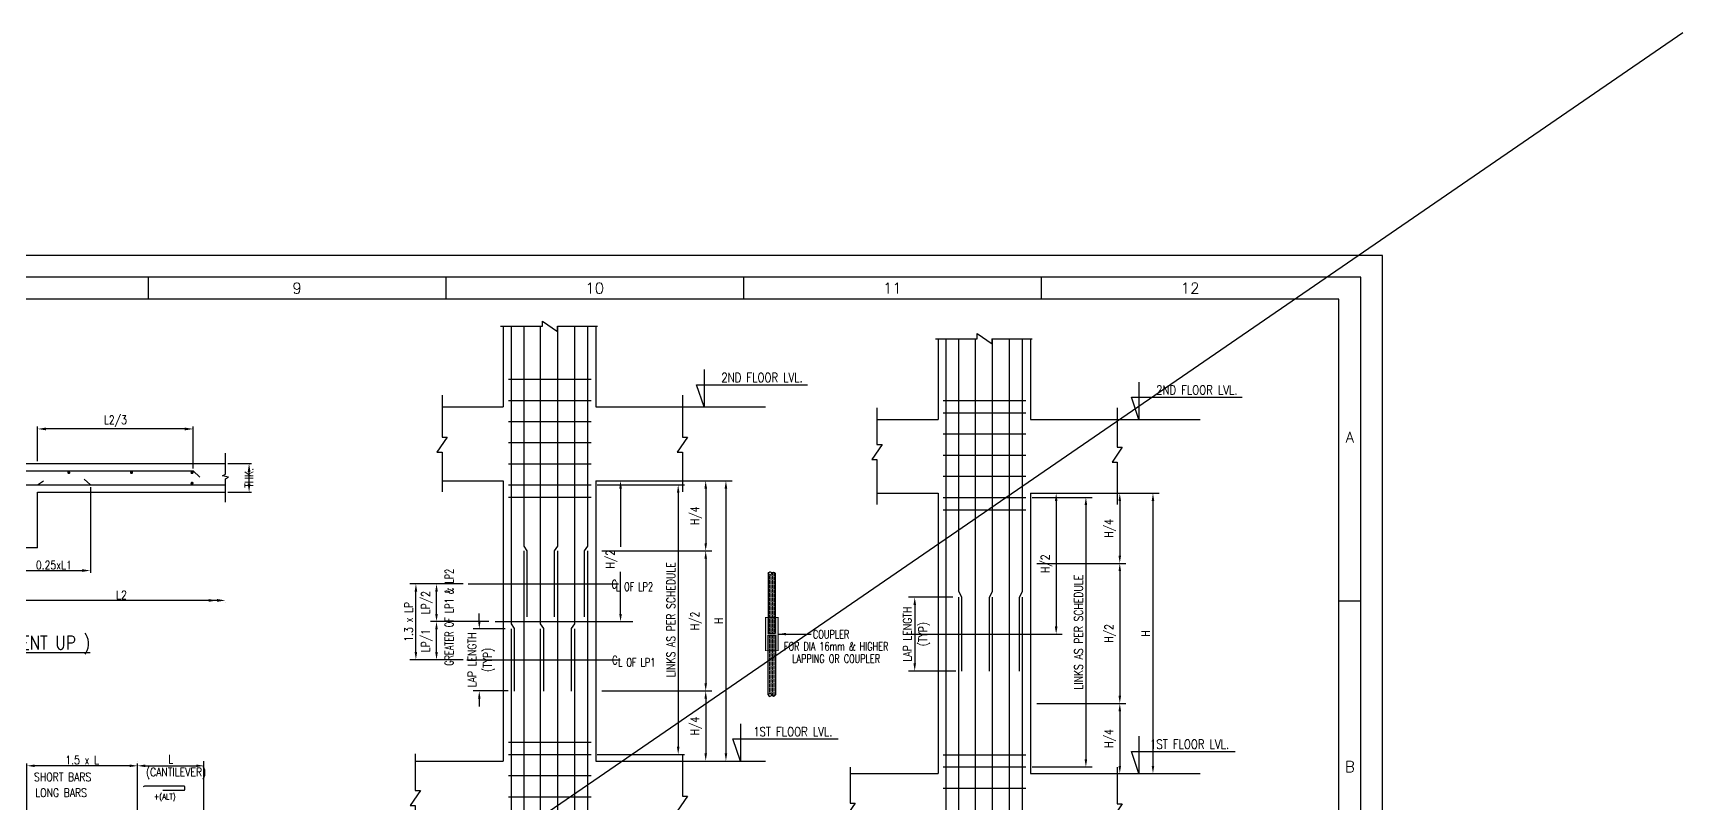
# Model space of a CAD drawing. Extents: x 455722 to 1142355, y -625363 to -272741.
# Drawn here: x 585669 to 639224, y -489827 to -464856 of the extents above; entities that cross this region are included whole.
import ezdxf
from ezdxf.enums import TextEntityAlignment as Align
from ezdxf.lldxf.tags import DXFTag

# ---------------------------------------------------------------- set-up
doc = ezdxf.new("R2010")
doc.units = 0
doc.header["$LTSCALE"] = 500
doc.header["$MEASUREMENT"] = 0
doc.layers.get('DEFPOINTS').update_dxf_attribs({"color": 4})
for name, color, linetype in [('CEN', 8, 'CENTER'), ('CUTOUT2', 9, 'Continuous'), ('DIM', 5, 'Continuous'), ('HACTH', 9, 'Continuous'), ('LINE CUT', 8, 'Continuous'), ('LINK', 2, 'Continuous'), ('PNA', 10, 'Continuous'), ('REINFORCEMENT', 6, 'Continuous'), ('S-CONCRET LINE', 4, 'Continuous'), ('S-R.C.C. PILE CAP', 40, 'Continuous'), ('S-REINFORCEMENT', 6, 'Continuous'), ('S-SCHEDULE', 2, 'Continuous'), ('S-TEXT-1', 4, 'Continuous'), ('S-TITLE', 6, 'Continuous'), ('ST', 6, 'Continuous'), ('TXT1', 2, 'Continuous')]:
    doc.layers.add(name, color=color, linetype=linetype)
doc.styles.add('ROMAND', font='romand')
doc.styles.add('ROMANS', font='r.shx', dxfattribs={"width": 0.8, "height": 275, "bigfont": 'bigfont.shx'})
tags = doc.linetypes.add('CENTER', pattern=[2, 1.25, -0.25, 0.25, -0.25]).pattern_tags.tags
tags[10:11] = [DXFTag(74, 4), DXFTag(75, 0), DXFTag(340, '0'), DXFTag(46, 1.0), DXFTag(50, 0.0), DXFTag(44, 0.0), DXFTag(45, 0.0)]
tags[8:9] = [DXFTag(74, 4), DXFTag(75, 0), DXFTag(340, '0'), DXFTag(46, 1.0), DXFTag(50, 0.0), DXFTag(44, 0.0), DXFTag(45, 0.0)]
tags[6:7] = [DXFTag(74, 4), DXFTag(75, 0), DXFTag(340, '0'), DXFTag(46, 1.0), DXFTag(50, 0.0), DXFTag(44, 0.0), DXFTag(45, 0.0)]
tags[4:5] = [DXFTag(74, 4), DXFTag(75, 0), DXFTag(340, '0'), DXFTag(46, 1.0), DXFTag(50, 0.0), DXFTag(44, 0.0), DXFTag(45, 0.0)]
doc.dimstyles.new('Copy of INT2TIMES', dxfattribs={"dimtxt": 300, "dimasz": 275, "dimexe": 75, "dimexo": 75, "dimgap": 40, "dimtad": 1, "dimdec": 0, "dimlfac": 0.5, "dimrnd": 5, "dimzin": 0, "dimdsep": 46, "dimtxsty": 'ROMANS', "dimcen": -1, "dimclrd": 5, "dimclre": 5, "dimclrt": 4, "dimadec": 0, "dimazin": 0, "dimtfac": 1, "dimtdec": 0, "dimtix": 1, "dimtofl": 0, "dimtmove": 2, "dimatfit": 3, "dimfxl": 0, "dimtolj": 1, "dimtzin": 0, "dimarcsym": 0})
doc.dimstyles.new('Copy(2) of Standard', dxfattribs={"dimtxt": 300, "dimasz": 250, "dimexe": 75, "dimexo": 50, "dimgap": 50, "dimtad": 1, "dimdec": 0, "dimrnd": 5, "dimzin": 0, "dimdsep": 46, "dimtxsty": 'ROMANS', "dimcen": 0, "dimclrd": 5, "dimclre": 5, "dimclrt": 4, "dimadec": 0, "dimazin": 0, "dimtfac": 1, "dimtdec": 0, "dimtofl": 0, "dimtmove": 0, "dimatfit": 3, "dimfxl": 0, "dimtolj": 1, "dimtzin": 0, "dimarcsym": 0})
doc.dimstyles.new('dim25', dxfattribs={"dimtxt": 250, "dimasz": 250, "dimexe": 200, "dimexo": 200, "dimgap": 100, "dimtad": 1, "dimdec": 0, "dimlfac": 0.25, "dimzin": 0, "dimdsep": 46, "dimtxsty": 'ROMANS', "dimcen": 0, "dimclrd": 5, "dimclre": 5, "dimclrt": 4, "dimadec": 0, "dimazin": 0, "dimtfac": 1, "dimtdec": 0, "dimtix": 1, "dimtofl": 0, "dimtmove": 2, "dimatfit": 3, "dimfxl": 0, "dimtolj": 1, "dimtzin": 0, "dimlwd": -1, "dimlwe": -1, "dimarcsym": 0})
doc.dimstyles.new('INT1', dxfattribs={"dimtxt": 250, "dimasz": 250, "dimexe": 150, "dimexo": 60, "dimgap": 75, "dimtad": 1, "dimdec": 0, "dimzin": 0, "dimdsep": 46, "dimtxsty": 'ROMANS', "dimcen": -250, "dimclrd": 5, "dimclre": 5, "dimclrt": 4, "dimadec": 0, "dimazin": 0, "dimtfac": 1, "dimtdec": 0, "dimtix": 1, "dimtofl": 0, "dimtmove": 2, "dimatfit": 3, "dimfxl": 0, "dimtolj": 1, "dimtzin": 0, "dimarcsym": 0})

# ---------------------------------------------------------------- blocks, each defined once
blk = doc.blocks.new('A1')
at = {"flags": 128}
blk.add_lwpolyline([(0, 0), (82779, 0), (82779, 58231), (0, 58231)], close=True, dxfattribs=at)
at = {"layer": 'PNA'}
for p, q in [((54858, 57739), (54858, 57247)), ((61592, 57739), (61592, 57247)), ((68326, 57739), (68326, 57247)), ((75060, 57739), (75060, 57247)), ((81794, 50420), (82287, 50420))]:
    blk.add_line(p, q, dxfattribs=at)
at = {"layer": 'PNA', "color": 1}
for points in [[(984, 492), (82287, 492), (82287, 57739), (984, 57739)], [(1969, 984), (81794, 984), (81794, 57247), (1969, 57247)]]:
    blk.add_lwpolyline(points, close=True, dxfattribs=at)
at = {"layer": 'PNA', "style": 'ROMANS'}
for s, height, p in [('9', 246, (58226, 57493)), ('10', 246.1, (64960, 57493)), ('11', 246.1, (71694, 57493)), ('12', 246.1, (78428, 57493)), ('A', 246, (82041, 54122)), ('B', 246, (82041, 46666))]:
    blk.add_text(s, height=height, dxfattribs=at).set_placement(p, align=Align.MIDDLE)
blk = doc.blocks.new('*D469')
at = {"layer": 'DEFPOINTS', "color": 0}
for p in [(585474, -488651), (585474, -490886), (589061, -491189)]:
    blk.add_point(p, dxfattribs=at)
at = {"layer": 'DIM', "color": 5, "lineweight": -2}
for p, q in [((585474, -490836), (585474, -488576)), ((588811, -488651), (585724, -488651)), ((589061, -491139), (589061, -488576))]:
    blk.add_line(p, q, dxfattribs=at)
at = {"layer": 'DIM', "color": 5}
for points in [[(585724, -488609), (585724, -488692), (585474, -488651)], [(588811, -488692), (588811, -488609), (589061, -488651)]]:
    blk.add_solid(points, dxfattribs=at)
at = {"layer": 'DIM', "color": 4, "insert": (587267, -488463), "char_height": 275, "attachment_point": 5, "style": 'ROMANS'}
blk.add_mtext('\\A1;1.5 x L', dxfattribs=at)
blk = doc.blocks.new('*D470')
at = {"layer": 'DEFPOINTS', "color": 0}
for p in [(589061, -488651), (591219, -488651), (591219, -490758)]:
    blk.add_point(p, dxfattribs=at)
at = {"layer": 'DIM', "color": 5, "lineweight": -2}
for p, q in [((589061, -488501), (589061, -488501)), ((589311, -488651), (590969, -488651)), ((591219, -490608), (591219, -488501))]:
    blk.add_line(p, q, dxfattribs=at)
at = {"layer": 'DIM', "color": 5}
for points in [[(589311, -488609), (589311, -488692), (589061, -488651)], [(590969, -488692), (590969, -488609), (591219, -488651)]]:
    blk.add_solid(points, dxfattribs=at)
at = {"layer": 'DIM', "color": 4, "insert": (590140, -488438), "char_height": 275, "attachment_point": 5, "style": 'ROMANS'}
blk.add_mtext('\\A1;L', dxfattribs=at)
blk = doc.blocks.new('*D509')
at = {"layer": 'DEFPOINTS', "color": 0}
for p in [(598097, -482742), (599836, -482742), (599836, -485208)]:
    blk.add_point(p, dxfattribs=at)
at = {"layer": 'DIM', "color": 5}
for p, q in [((599636, -482742), (597897, -482742)), ((598097, -484958), (598097, -482992)), ((599636, -485208), (597897, -485208))]:
    blk.add_line(p, q, dxfattribs=at)
for points in [[(598139, -482992), (598056, -482992), (598097, -482742)], [(598056, -484958), (598139, -484958), (598097, -485208)]]:
    blk.add_solid(points, dxfattribs=at)
at = {"layer": 'DIM', "color": 4, "insert": (597860, -483975), "char_height": 275, "attachment_point": 5, "rotation": 90, "style": 'ROMANS'}
blk.add_mtext('\\A1;1.3 x LP', dxfattribs=at)
blk = doc.blocks.new('*D512')
at = {"layer": 'DEFPOINTS', "color": 0}
for p in [(598767, -483970), (600666, -483970), (599836, -485208)]:
    blk.add_point(p, dxfattribs=at)
at = {"layer": 'DIM', "color": 5}
for p, q in [((600466, -483970), (598567, -483970)), ((598767, -484958), (598767, -484220)), ((599636, -485208), (598567, -485208))]:
    blk.add_line(p, q, dxfattribs=at)
for points in [[(598808, -484220), (598725, -484220), (598767, -483970)], [(598725, -484958), (598808, -484958), (598767, -485208)]]:
    blk.add_solid(points, dxfattribs=at)
at = {"layer": 'DIM', "color": 4, "insert": (598457, -484589), "char_height": 275, "attachment_point": 5, "rotation": 90, "style": 'ROMANS'}
blk.add_mtext('\\A1;LP/1', dxfattribs=at)
blk = doc.blocks.new('*D513')
at = {"layer": 'DEFPOINTS', "color": 0}
for p in [(598767, -482742), (599836, -482742), (600666, -483970)]:
    blk.add_point(p, dxfattribs=at)
at = {"layer": 'DIM', "color": 5}
for p, q in [((599636, -482742), (598567, -482742)), ((598767, -483720), (598767, -482992)), ((600466, -483970), (598567, -483970))]:
    blk.add_line(p, q, dxfattribs=at)
for points in [[(598808, -482992), (598725, -482992), (598767, -482742)], [(598725, -483720), (598808, -483720), (598767, -483970)]]:
    blk.add_solid(points, dxfattribs=at)
at = {"layer": 'DIM', "color": 4, "insert": (598457, -483356), "char_height": 275, "attachment_point": 5, "rotation": 90, "style": 'ROMANS'}
blk.add_mtext('\\A1;LP/2', dxfattribs=at)
blk = doc.blocks.new('*D519')
at = {"layer": 'DEFPOINTS', "color": 0}
for p in [(619454, -479803), (619454, -488903), (622021, -488903)]:
    blk.add_point(p, dxfattribs=at)
at = {"layer": 'DIM', "color": 5}
for p, q in [((619654, -479803), (622221, -479803)), ((622021, -480053), (622021, -488653)), ((619654, -488903), (622221, -488903))]:
    blk.add_line(p, q, dxfattribs=at)
for points in [[(622063, -480053), (621979, -480053), (622021, -479803)], [(621979, -488653), (622063, -488653), (622021, -488903)]]:
    blk.add_solid(points, dxfattribs=at)
at = {"layer": 'DIM', "color": 4, "insert": (621783, -484353), "char_height": 275, "attachment_point": 5, "rotation": 90, "style": 'ROMANS'}
blk.add_mtext('\\A1;H', dxfattribs=at)
blk = doc.blocks.new('*D520')
at = {"layer": 'DEFPOINTS', "color": 0}
for p in [(617896, -479937), (617896, -488690), (619844, -488690)]:
    blk.add_point(p, dxfattribs=at)
at = {"layer": 'DIM', "color": 5}
for p, q in [((618096, -479937), (620044, -479937)), ((619844, -480187), (619844, -488440)), ((618096, -488690), (620044, -488690))]:
    blk.add_line(p, q, dxfattribs=at)
for points in [[(619886, -480187), (619802, -480187), (619844, -479937)], [(619802, -488440), (619886, -488440), (619844, -488690)]]:
    blk.add_solid(points, dxfattribs=at)
at = {"layer": 'DIM', "color": 4, "insert": (619606, -484313), "char_height": 275, "attachment_point": 5, "rotation": 90, "style": 'ROMANS'}
blk.add_mtext('\\A1;LINKS AS PER SCHEDULE', dxfattribs=at)
blk = doc.blocks.new('*D521')
at = {"layer": 'DEFPOINTS', "color": 0}
for p in [(618048, -479803), (618048, -484376), (618879, -484376)]:
    blk.add_point(p, dxfattribs=at)
at = {"layer": 'DIM', "color": 5}
for p, q in [((618248, -479803), (619079, -479803)), ((618879, -480053), (618879, -484126)), ((618248, -484376), (619079, -484376))]:
    blk.add_line(p, q, dxfattribs=at)
for points in [[(618921, -480053), (618837, -480053), (618879, -479803)], [(618837, -484126), (618921, -484126), (618879, -484376)]]:
    blk.add_solid(points, dxfattribs=at)
at = {"layer": 'DIM', "color": 4, "insert": (618569, -482089), "char_height": 275, "attachment_point": 5, "rotation": 90, "style": 'ROMANS'}
blk.add_mtext('\\A1;H/2', dxfattribs=at)
blk = doc.blocks.new('*D522')
at = {"layer": 'DEFPOINTS', "color": 0}
for p in [(615720, -483176), (614288, -485576), (615820, -485576)]:
    blk.add_point(p, dxfattribs=at)
at = {"layer": 'DIM', "color": 5}
for p, q in [((615520, -483176), (614088, -483176)), ((614288, -483426), (614288, -485326)), ((615620, -485576), (614088, -485576))]:
    blk.add_line(p, q, dxfattribs=at)
for points in [[(614330, -483426), (614247, -483426), (614288, -483176)], [(614247, -485326), (614330, -485326), (614288, -485576)]]:
    blk.add_solid(points, dxfattribs=at)
at = {"layer": 'DIM', "color": 4, "char_height": 275, "attachment_point": 5, "rotation": 90, "style": 'ROMANS'}
for s, insert in [('\\A1;LAP LENGTH', (614051, -484376)), ('(TYP)', (614598, -484376))]:
    blk.add_mtext(s, dxfattribs=dict(at, insert=insert))
blk = doc.blocks.new('*D523')
at = {"layer": 'DEFPOINTS', "color": 0}
for p in [(606443, -479397), (606289, -488497), (608160, -488497)]:
    blk.add_point(p, dxfattribs=at)
at = {"layer": 'DIM', "color": 5}
for p, q in [((606643, -479397), (608360, -479397)), ((608160, -479647), (608160, -488247)), ((606489, -488497), (608360, -488497))]:
    blk.add_line(p, q, dxfattribs=at)
for points in [[(608202, -479647), (608119, -479647), (608160, -479397)], [(608119, -488247), (608202, -488247), (608160, -488497)]]:
    blk.add_solid(points, dxfattribs=at)
at = {"layer": 'DIM', "color": 4, "insert": (607923, -483947), "char_height": 275, "attachment_point": 5, "rotation": 90, "style": 'ROMANS'}
blk.add_mtext('\\A1;H', dxfattribs=at)
blk = doc.blocks.new('*D524')
at = {"layer": 'DEFPOINTS', "color": 0}
for p in [(603935, -479397), (603935, -483970), (604740, -483970)]:
    blk.add_point(p, dxfattribs=at)
at = {"layer": 'DIM', "color": 5}
for p, q in [((604135, -479397), (604940, -479397)), ((604740, -479647), (604740, -481540)), ((604740, -483720), (604740, -482348)), ((604135, -483970), (604940, -483970))]:
    blk.add_line(p, q, dxfattribs=at)
for points in [[(604782, -479647), (604699, -479647), (604740, -479397)], [(604699, -483720), (604782, -483720), (604740, -483970)]]:
    blk.add_solid(points, dxfattribs=at)
at = {"layer": 'DIM', "color": 4, "insert": (604450, -481944), "char_height": 275, "attachment_point": 5, "rotation": 90, "style": 'ROMANS'}
blk.add_mtext('\\A1;H/2', dxfattribs=at)
blk = doc.blocks.new('*D529')
at = {"layer": 'DEFPOINTS', "color": 0}
for p in [(606136, -479397), (603935, -481672), (607504, -481672)]:
    blk.add_point(p, dxfattribs=at)
at = {"layer": 'DIM', "color": 5}
for p, q in [((606336, -479397), (607704, -479397)), ((607504, -479647), (607504, -481422)), ((604135, -481672), (607704, -481672))]:
    blk.add_line(p, q, dxfattribs=at)
for points in [[(607546, -479647), (607463, -479647), (607504, -479397)], [(607463, -481422), (607546, -481422), (607504, -481672)]]:
    blk.add_solid(points, dxfattribs=at)
at = {"layer": 'DIM', "color": 4, "insert": (607195, -480535), "char_height": 275, "attachment_point": 5, "rotation": 90, "style": 'ROMANS'}
blk.add_mtext('\\A1;H/4', dxfattribs=at)
blk = doc.blocks.new('*D530')
at = {"layer": 'DEFPOINTS', "color": 0}
for p in [(603935, -481672), (603935, -486222), (607504, -486222)]:
    blk.add_point(p, dxfattribs=at)
at = {"layer": 'DIM', "color": 5}
for p, q in [((604135, -481672), (607704, -481672)), ((607504, -481922), (607504, -485972)), ((604135, -486222), (607704, -486222))]:
    blk.add_line(p, q, dxfattribs=at)
for points in [[(607546, -481922), (607463, -481922), (607504, -481672)], [(607463, -485972), (607546, -485972), (607504, -486222)]]:
    blk.add_solid(points, dxfattribs=at)
at = {"layer": 'DIM', "color": 4, "insert": (607195, -483947), "char_height": 275, "attachment_point": 5, "rotation": 90, "style": 'ROMANS'}
blk.add_mtext('\\A1;H/2', dxfattribs=at)
blk = doc.blocks.new('*D531')
at = {"layer": 'DEFPOINTS', "color": 0}
for p in [(603935, -486222), (606289, -488497), (607504, -488497)]:
    blk.add_point(p, dxfattribs=at)
at = {"layer": 'DIM', "color": 5}
for p, q in [((604135, -486222), (607704, -486222)), ((607504, -486472), (607504, -488247)), ((606489, -488497), (607704, -488497))]:
    blk.add_line(p, q, dxfattribs=at)
for points in [[(607546, -486472), (607463, -486472), (607504, -486222)], [(607463, -488247), (607546, -488247), (607504, -488497)]]:
    blk.add_solid(points, dxfattribs=at)
at = {"layer": 'DIM', "color": 4, "insert": (607195, -487360), "char_height": 275, "attachment_point": 5, "rotation": 90, "style": 'ROMANS'}
blk.add_mtext('\\A1;H/4', dxfattribs=at)
blk = doc.blocks.new('*D532')
at = {"layer": 'DEFPOINTS', "color": 0}
for p in [(620249, -479803), (618048, -482078), (620944, -482078)]:
    blk.add_point(p, dxfattribs=at)
at = {"layer": 'DIM', "color": 5}
for p, q in [((620449, -479803), (621144, -479803)), ((620944, -480053), (620944, -481828)), ((618248, -482078), (621144, -482078))]:
    blk.add_line(p, q, dxfattribs=at)
for points in [[(620986, -480053), (620903, -480053), (620944, -479803)], [(620903, -481828), (620986, -481828), (620944, -482078)]]:
    blk.add_solid(points, dxfattribs=at)
at = {"layer": 'DIM', "color": 4, "insert": (620635, -480941), "char_height": 275, "attachment_point": 5, "rotation": 90, "style": 'ROMANS'}
blk.add_mtext('\\A1;H/4', dxfattribs=at)
blk = doc.blocks.new('*D533')
at = {"layer": 'DEFPOINTS', "color": 0}
for p in [(618048, -482078), (618048, -486628), (620944, -486628)]:
    blk.add_point(p, dxfattribs=at)
at = {"layer": 'DIM', "color": 5}
for p, q in [((618248, -482078), (621144, -482078)), ((620944, -482328), (620944, -486378)), ((618248, -486628), (621144, -486628))]:
    blk.add_line(p, q, dxfattribs=at)
for points in [[(620986, -482328), (620903, -482328), (620944, -482078)], [(620903, -486378), (620986, -486378), (620944, -486628)]]:
    blk.add_solid(points, dxfattribs=at)
at = {"layer": 'DIM', "color": 4, "insert": (620635, -484353), "char_height": 275, "attachment_point": 5, "rotation": 90, "style": 'ROMANS'}
blk.add_mtext('\\A1;H/2', dxfattribs=at)
blk = doc.blocks.new('*D534')
at = {"layer": 'DEFPOINTS', "color": 0}
for p in [(618048, -486628), (620402, -488903), (620944, -488903)]:
    blk.add_point(p, dxfattribs=at)
at = {"layer": 'DIM', "color": 5}
for p, q in [((618248, -486628), (621144, -486628)), ((620944, -486878), (620944, -488653)), ((620602, -488903), (621144, -488903))]:
    blk.add_line(p, q, dxfattribs=at)
for points in [[(620986, -486878), (620903, -486878), (620944, -486628)], [(620903, -488653), (620986, -488653), (620944, -488903)]]:
    blk.add_solid(points, dxfattribs=at)
at = {"layer": 'DIM', "color": 4, "insert": (620635, -487766), "char_height": 275, "attachment_point": 5, "rotation": 90, "style": 'ROMANS'}
blk.add_mtext('\\A1;H/4', dxfattribs=at)
blk = doc.blocks.new('*D539')
at = {"layer": 'DEFPOINTS', "color": 0}
for p in [(585817, -477713), (585817, -478836), (590871, -479077)]:
    blk.add_point(p, dxfattribs=at)
at = {"layer": 'DIM', "color": 5, "lineweight": -2, "ltscale": 2}
for p, q in [((585817, -478761), (585817, -477638)), ((590871, -479002), (590871, -477638)), ((590596, -477713), (586092, -477713))]:
    blk.add_line(p, q, dxfattribs=at)
at = {"layer": 'DIM', "color": 5}
for points in [[(586092, -477668), (586092, -477759), (585817, -477713)], [(590596, -477759), (590596, -477668), (590871, -477713)]]:
    blk.add_solid(points, dxfattribs=at)
at = {"layer": 'DIM', "color": 4, "insert": (588344, -477464), "char_height": 275, "attachment_point": 5, "style": 'ROMANS'}
blk.add_mtext('\\A1;L2/3', dxfattribs=at)
blk = doc.blocks.new('*D540')
at = {"layer": 'DEFPOINTS', "color": 0}
for p in [(591919, -478836), (592683, -478836), (591919, -479770)]:
    blk.add_point(p, dxfattribs=at)
at = {"layer": 'DIM', "color": 5, "lineweight": -2, "ltscale": 2}
for p, q in [((591994, -478836), (592758, -478836)), ((592683, -479495), (592683, -479111)), ((591994, -479770), (592758, -479770))]:
    blk.add_line(p, q, dxfattribs=at)
at = {"layer": 'DIM', "color": 5}
for points in [[(592729, -479111), (592637, -479111), (592683, -478836)], [(592637, -479495), (592729, -479495), (592683, -479770)]]:
    blk.add_solid(points, dxfattribs=at)
at = {"layer": 'DIM', "color": 4, "insert": (592683, -479303), "char_height": 275, "attachment_point": 5, "rotation": 90, "style": 'ROMANS'}
blk.add_mtext('\\A1;THK.', dxfattribs=at)
blk = doc.blocks.new('*D570')
at = {"layer": 'DEFPOINTS', "color": 0}
for p in [(585162, -481576), (585162, -483281), (591919, -483281)]:
    blk.add_point(p, dxfattribs=at)
at = {"layer": 'DIM', "color": 5, "lineweight": -2, "ltscale": 2}
for p, q in [((585162, -481651), (585162, -483356)), ((591644, -483281), (585437, -483281)), ((591919, -483356), (591919, -483356))]:
    blk.add_line(p, q, dxfattribs=at)
at = {"layer": 'DIM', "color": 5}
for points in [[(585437, -483235), (585437, -483327), (585162, -483281)], [(591644, -483327), (591644, -483235), (591919, -483281)]]:
    blk.add_solid(points, dxfattribs=at)
at = {"layer": 'DIM', "color": 4, "insert": (588541, -483104), "char_height": 275, "attachment_point": 5, "style": 'ROMANS'}
blk.add_mtext('\\A1;L2', dxfattribs=at)
blk = doc.blocks.new('*D578')
at = {"layer": 'DEFPOINTS', "color": 0}
for p in [(587531, -479529), (585162, -481576), (587531, -482311)]:
    blk.add_point(p, dxfattribs=at)
at = {"layer": 'DIM', "color": 5, "lineweight": -2, "ltscale": 2}
for p, q in [((587531, -479604), (587531, -482386)), ((585162, -481651), (585162, -482386)), ((585437, -482311), (587256, -482311))]:
    blk.add_line(p, q, dxfattribs=at)
at = {"layer": 'DIM', "color": 5}
for points in [[(585437, -482265), (585437, -482356), (585162, -482311)], [(587256, -482356), (587256, -482265), (587531, -482311)]]:
    blk.add_solid(points, dxfattribs=at)
at = {"layer": 'DIM', "color": 4, "insert": (586347, -482133), "char_height": 275, "attachment_point": 5, "style": 'ROMANS'}
blk.add_mtext('\\A1;0.25xL1', dxfattribs=at)
blk = doc.blocks.new('*D404')
at = {"layer": 'DEFPOINTS', "color": 0}
for p in [(603783, -479531), (603783, -488284), (606611, -488284)]:
    blk.add_point(p, dxfattribs=at)
at = {"layer": 'DIM', "color": 5}
for p, q in [((603983, -479531), (606811, -479531)), ((606611, -479781), (606611, -488034)), ((603983, -488284), (606811, -488284))]:
    blk.add_line(p, q, dxfattribs=at)
for points in [[(606653, -479781), (606570, -479781), (606611, -479531)], [(606570, -488034), (606653, -488034), (606611, -488284)]]:
    blk.add_solid(points, dxfattribs=at)
at = {"layer": 'DIM', "color": 4, "insert": (606374, -483907), "char_height": 275, "attachment_point": 5, "rotation": 90, "style": 'ROMANS'}
blk.add_mtext('\\A1;LINKS AS PER SCHEDULE', dxfattribs=at)
blk = doc.blocks.new('*D406')
at = {"layer": 'DEFPOINTS', "color": 0}
for p in [(601195, -484205), (600155, -486222), (601295, -486222)]:
    blk.add_point(p, dxfattribs=at)
at = {"layer": 'DIM', "color": 5}
for p, q in [((600155, -483955), (600155, -483705)), ((600995, -484205), (599955, -484205)), ((601095, -486222), (599955, -486222)), ((600155, -486472), (600155, -486722))]:
    blk.add_line(p, q, dxfattribs=at)
for points in [[(600114, -483955), (600197, -483955), (600155, -484205)], [(600197, -486472), (600114, -486472), (600155, -486222)]]:
    blk.add_solid(points, dxfattribs=at)
at = {"layer": 'DIM', "color": 4, "char_height": 275, "attachment_point": 5, "rotation": 90, "style": 'ROMANS'}
for s, insert in [('\\A1;LAP LENGTH', (599918, -485213)), ('(TYP)', (600465, -485213))]:
    blk.add_mtext(s, dxfattribs=dict(at, insert=insert))

msp = doc.modelspace()

# ---------------------------------------------------------------- hatches: boundary and pattern name
at = {"layer": 'DIM'}
h = msp.add_hatch(color=253, dxfattribs=at)
h.dxf.hatch_style = 1
h.paths.add_polyline_path([(609444.289, -483839.442), (609858.512, -483839.442), (609858.512, -484911.644), (609444.289, -484911.644)])
at = {"layer": 'HACTH'}
h = msp.add_hatch(dxfattribs=at)
h.set_pattern_fill('DOTS', color=256, scale=750, angle=90, style=0)
h.set_pattern_definition([(90, (-123825.766, -128067.653), (-46.875, 23.4375), [0, -46.875])])
edge = h.paths.add_edge_path()
edge.add_line((609531.401, -484342.927), (609771.401, -484342.927))
edge.add_line((609771.401, -484342.927), (609771.401, -482403.267))
edge.add_spline(control_points=[(609771.401, -482403.267), (609747.94, -482382.591), (609705.279, -482344.993), (609647.016, -482407.59), (609583.64, -482478.757), (609547.739, -482426.878), (609531.401, -482403.267)], knot_values=[0, 0, 0, 0, 78.745242672, 143.190766965, 228.301876032, 299.388696094, 299.388696094, 299.388696094, 299.388696094], degree=3, periodic=0)
edge.add_line((609531.401, -482414.345), (609531.401, -484342.927))
h = msp.add_hatch(dxfattribs=at)
h.set_pattern_fill('DOTS', color=256, scale=750, angle=90, style=0)
h.set_pattern_definition([(90, (-123825.766, -127872.867), (-46.875, 23.4375), [0, -46.875])])
edge = h.paths.add_edge_path()
edge.add_line((609771.401, -484408.159), (609531.401, -484408.159))
edge.add_line((609531.401, -484408.159), (609531.401, -486347.819))
edge.add_spline(control_points=[(609531.401, -486347.819), (609547.739, -486324.208), (609583.64, -486272.329), (609647.016, -486343.496), (609705.279, -486406.093), (609747.94, -486368.495), (609771.401, -486347.819)], knot_values=[0, 0, 0, 0, 71.086820062, 156.197929129, 220.643453422, 299.388696094, 299.388696094, 299.388696094, 299.388696094], degree=3, periodic=0)
edge.add_line((609771.401, -486335.722), (609771.401, -484408.159))

# ---------------------------------------------------------------- linework, layer by layer
at = {"layer": 'CEN'}
for p, q in [((599793.177, -482741.987), (604674.375, -482741.987)), ((600665.875, -483969.598), (605135.875, -483969.598)), ((614003.603, -484375.543), (618473.603, -484375.543)), ((599750.351, -485207.895), (604730.049, -485207.895))]:
    msp.add_line(p, q, dxfattribs=at)
at = {"layer": 'CUTOUT2', "linetype": 'Continuous', "elevation": 0}
msp.add_lwpolyline([(591919.012, -480085.915), (591919.028, -479329.559), (592016.094, -479273.512), (591822.812, -479235.626), (591919.028, -479177.679), (591919.006, -478494.62)], dxfattribs=at)
at = {"layer": 'DIM', "color": 3, "linetype": 'Continuous'}
for p, q in [((606746.236, -476997.348), (609444.436, -476997.348)), ((620859.402, -477403.293), (623557.601, -477403.293)), ((606746.236, -488497.348), (609444.436, -488497.348)), ((620859.402, -488903.293), (623557.601, -488903.293))]:
    msp.add_line(p, q, dxfattribs=at)
at = {"layer": 'DIM'}
for points in [[(600847.779, -474378.566), (602205.742, -474378.566), (602205.742, -474212.201), (602692.559, -474544.93), (602692.559, -474378.566), (603986.467, -474378.566)], [(614960.944, -474784.511), (616318.907, -474784.511), (616318.907, -474618.147), (616805.724, -474950.875), (616805.724, -474784.511), (618099.632, -474784.511)]]:
    msp.add_lwpolyline(points, dxfattribs=at)
at = {"layer": 'DIM', "color": 8}
for points in [[(598946.662, -476620.383), (598946.662, -477978.346), (599113.027, -477978.346), (598780.298, -478465.163), (598946.662, -478465.163), (598946.662, -479759.071)], [(606746.236, -476620.383), (606746.236, -477978.346), (606912.601, -477978.346), (606579.872, -478465.163), (606746.236, -478465.163), (606746.236, -479759.071)], [(613059.828, -477026.328), (613059.828, -478219.385), (613226.192, -478219.385), (612893.464, -478706.202), (613059.828, -478706.202), (613059.828, -480165.016)], [(620859.402, -477026.328), (620859.402, -478301.839), (621025.766, -478301.839), (620693.038, -478788.655), (620859.402, -478788.655), (620859.402, -480165.016)], [(598077.952, -488264.727), (598077.952, -489453.939), (598244.316, -489453.939), (597911.587, -489940.756), (598077.952, -489940.756), (598077.952, -491197.772)], [(606746.236, -488284.387), (606746.236, -489642.35), (606912.601, -489642.35), (606579.872, -490129.167), (606746.236, -490129.167), (606746.236, -491176.304)], [(612191.117, -488690.333), (612191.117, -489865.381), (612357.481, -489865.381), (612024.753, -490352.198), (612191.117, -490352.198), (612191.117, -491623.378)], [(620859.402, -488690.333), (620859.402, -489891.512), (621025.766, -489891.512), (620693.038, -490378.328), (620859.402, -490378.328), (620859.402, -491582.249)]]:
    msp.add_lwpolyline(points, dxfattribs=at)
at = {"layer": 'DIM', "color": 8, "const_width": 30}
msp.add_lwpolyline([(609444.289, -483839.442), (609858.512, -483839.442), (609858.512, -484911.644), (609444.289, -484911.644)], close=True, dxfattribs=at)
at = {"layer": 'LINE CUT'}
for points in [[(609531.401, -482403.267), (609547.739, -482379.656), (609583.64, -482327.777), (609628.505, -482378.157), (609651.401, -482403.267)], [(609531.401, -486347.819), (609547.739, -486371.43), (609583.64, -486423.309), (609628.505, -486372.929), (609651.401, -486347.819)]]:
    msp.add_open_spline(points, degree=3, knots=[0, 0, 0, 0, 1.184780346, 2.603298855, 2.603298855, 2.603298855, 2.603298855], dxfattribs=at)
for points in [[(609531.401, -482403.267), (609582.273, -482452.919), (609651.401, -482403.267), (609702.869, -482364.483), (609771.401, -482403.267)], [(609531.401, -486347.819), (609582.273, -486298.167), (609651.401, -486347.819), (609702.869, -486386.603), (609771.401, -486347.819)]]:
    msp.add_spline(points, degree=3, dxfattribs=at)
at = {"layer": 'LINK'}
for p, q in [((601102.312, -476098.185), (603782.858, -476098.185)), ((601102.312, -476784.185), (603782.858, -476784.185)), ((615215.477, -476790.13), (617896.023, -476790.13)), ((601102.312, -477470.185), (603782.858, -477470.185)), ((615215.477, -477190.13), (617896.023, -477190.13)), ((601102.312, -478156.185), (603782.858, -478156.185)), ((615215.477, -477876.13), (617896.023, -477876.13)), ((615215.477, -478562.13), (617896.023, -478562.13)), ((601102.312, -478842.185), (603782.858, -478842.185)), ((615215.477, -479248.13), (617896.023, -479248.13)), ((601102.312, -479530.732), (603782.858, -479530.732)), ((601102.312, -479930.732), (603782.858, -479930.732)), ((615215.477, -479936.677), (617896.023, -479936.677)), ((615215.477, -480336.677), (617896.023, -480336.677)), ((601102.312, -487884.185), (603782.858, -487884.185)), ((601102.312, -488284.185), (603782.858, -488284.185)), ((615215.477, -488290.13), (617896.023, -488290.13)), ((615215.477, -488690.13), (617896.023, -488690.13)), ((601102.312, -488970.185), (603782.858, -488970.185)), ((615215.477, -489376.13), (617896.023, -489376.13)), ((601102.312, -489656.185), (603782.858, -489656.185))]:
    msp.add_line(p, q, dxfattribs=at)
at = {"layer": 'REINFORCEMENT'}
for points in [[(609531.401, -482403.267), (609531.401, -484342.927), (609771.401, -484342.927), (609771.401, -482403.267)], [(609531.401, -486347.819), (609531.401, -484408.159), (609771.401, -484408.159), (609771.401, -486347.819)]]:
    msp.add_lwpolyline(points, dxfattribs=at)
at = {"layer": 'S-CONCRET LINE', "color": 130, "linetype": 'Continuous'}
for p, q in [((600935.049, -474371.323), (600935.049, -476997.348)), ((603935.049, -474371.323), (603935.049, -476997.348)), ((615048.215, -474777.269), (615048.215, -477403.293)), ((618048.215, -474777.269), (618048.215, -477403.293)), ((598946.662, -476997.348), (600935.049, -476997.348)), ((603935.049, -476997.348), (606746.236, -476997.348)), ((613059.828, -477403.293), (615048.215, -477403.293)), ((618048.215, -477403.293), (620859.402, -477403.293)), ((598946.662, -479397.348), (600935.049, -479397.348)), ((600935.049, -479397.348), (600935.049, -488497.348)), ((603935.049, -479397.348), (603935.049, -488497.348)), ((603935.049, -479397.348), (606746.236, -479397.348)), ((613059.828, -479803.293), (615048.215, -479803.293)), ((615048.215, -479803.293), (615048.215, -488903.293)), ((618048.215, -479803.293), (618048.215, -488903.293)), ((618048.215, -479803.293), (620859.402, -479803.293)), ((598077.952, -488497.348), (600935.049, -488497.348)), ((603935.049, -488497.348), (606746.236, -488497.348)), ((612191.117, -488903.293), (615048.215, -488903.293)), ((618048.215, -488903.293), (620859.402, -488903.293))]:
    msp.add_line(p, q, dxfattribs=at)
at = {"layer": 'S-CONCRET LINE', "color": 130}
for p, q in [((568034.494, -478836.15), (591919.017, -478836.15)), ((585816.564, -479769.786), (591919.017, -479769.786)), ((585816.564, -481576.342), (585816.564, -479769.786)), ((585816.564, -481576.342), (584507.8, -481576.342))]:
    msp.add_line(p, q, dxfattribs=at)
at = {"layer": 'S-R.C.C. PILE CAP'}
msp.add_line((639224.5, -464855.5), (502439.5, -558785), dxfattribs=at)
at = {"layer": 'S-REINFORCEMENT'}
for p, q in [((601195.049, -484043.443), (601195.049, -474371.323)), ((601606.825, -481522.348), (601606.825, -474371.323)), ((602145.243, -484043.443), (602145.243, -474371.323)), ((602700.069, -481522.348), (602700.069, -474371.323)), ((603252.68, -484043.443), (603252.68, -474371.323)), ((603675.049, -481522.348), (603675.049, -474371.323)), ((615308.215, -495703.293), (615308.215, -474777.269)), ((615719.99, -482989.543), (615719.99, -474777.269)), ((616258.408, -495703.293), (616258.408, -474777.269)), ((616813.234, -482989.543), (616813.234, -474777.269)), ((617365.846, -495703.293), (617365.846, -474777.269)), ((617788.215, -482989.543), (617788.215, -474777.269)), ((601706.825, -481672.348), (601606.825, -481522.348)), ((601606.825, -493989.377), (601606.825, -481672.348)), ((601706.825, -483811.627), (601706.825, -481672.348)), ((602600.069, -481672.348), (602700.069, -481522.348)), ((602600.069, -483811.627), (602600.069, -481672.348)), ((602700.069, -493989.377), (602700.069, -481672.348)), ((603575.049, -481672.348), (603675.049, -481522.348)), ((603575.049, -483811.627), (603575.049, -481672.348)), ((603675.049, -493989.377), (603675.049, -481672.348)), ((615819.99, -483175.543), (615719.99, -482989.543)), ((616713.234, -483175.543), (616813.234, -482989.543)), ((617688.215, -483175.543), (617788.215, -482989.543)), ((615719.99, -494039.823), (615719.99, -483175.543)), ((615819.99, -485575.543), (615819.99, -483175.543)), ((616713.234, -485575.543), (616713.234, -483175.543)), ((616813.234, -495853.293), (616813.234, -483175.543)), ((617688.215, -485575.543), (617688.215, -483175.543)), ((617788.215, -496249.388), (617788.215, -483175.543)), ((601295.049, -484193.443), (601195.049, -484043.443)), ((602245.243, -484193.443), (602145.243, -484043.443)), ((603152.68, -484193.443), (603252.68, -484043.443)), ((601195.049, -496721.193), (601195.049, -484204.627)), ((601295.049, -486222.348), (601295.049, -484193.443)), ((602145.243, -496721.193), (602145.243, -484204.627)), ((602245.243, -486222.348), (602245.243, -484193.443)), ((603152.68, -486222.348), (603152.68, -484193.443)), ((603252.68, -496721.193), (603252.68, -484204.627)), ((589293.858, -489308.048), (589244.086, -489330.71)), ((590575.782, -489308.048), (589293.858, -489308.048)), ((590575.782, -489449.603), (589888.817, -489449.603)), ((590590.707, -489322.985), (590590.707, -489434.666))]:
    msp.add_line(p, q, dxfattribs=at)
at = {"layer": 'S-REINFORCEMENT', "linetype": 'ByBlock', "ltscale": 6}
for p, q in [((568332.66, -479528.541), (591919.017, -479528.541)), ((585816.564, -479528.541), (586006.525, -479397.752)), ((587331.114, -479345.263), (587531.21, -479528.541))]:
    msp.add_line(p, q, dxfattribs=at)
at = {"layer": 'S-REINFORCEMENT', "linetype": 'ByBlock', "ltscale": 6, "elevation": 0}
msp.add_lwpolyline([(579238.204, -479274.093), (579452.953, -479077.394), (590871.411, -479077.394), (591086.16, -479274.093)], dxfattribs=at)
at = {"layer": 'S-REINFORCEMENT', "const_width": 50.698, "elevation": 0}
for points in [[(586804.589, -479129.133, 1), (586855.281, -479129.133, 1)], [(588840.225, -479129.133, 1), (588890.917, -479129.133, 1)], [(590806.067, -479129.133, 1), (590856.759, -479129.133, 1)], [(590806.067, -479475.946, 1), (590856.759, -479475.946, 1)]]:
    msp.add_lwpolyline(points, format="xyb", close=True, dxfattribs=at)
at = {"layer": 'ST'}
for centre, start, end in [((590575.782, -489322.985), 0, 90), ((590575.782, -489434.666), 270, 0)]:
    msp.add_arc(centre, 14.932, start, end, dxfattribs=at)
at = {"layer": 'TXT1'}
for points in [[(607452.788, -475785.113), (607452.788, -476997.348), (607207.243, -476275.637), (610807.717, -476275.637)], [(621565.954, -476191.058), (621565.954, -477403.293), (621320.408, -476681.583), (624920.883, -476681.583)], [(608630.578, -487285.113), (608630.578, -488497.348), (608385.033, -487775.637), (611806.507, -487775.637)], [(621565.954, -487691.058), (621565.954, -488903.293), (621320.408, -488181.583), (624685.883, -488181.583)]]:
    msp.add_lwpolyline(points, dxfattribs=at)

# ---------------------------------------------------------------- block references
at = {"xscale": 1.434849416022188, "yscale": 1.434849416022188, "zscale": 1.434849416022188}
msp.add_blockref('A1', (510695.778, -555636), dxfattribs=at)

# ---------------------------------------------------------------- texts
at = {"layer": 'S-SCHEDULE', "color": 4, "style": 'ROMANS', "width": 0.7}
msp.add_text('+(ALT)', height=183.3333, dxfattribs=at).set_placement((589946.196, -489663.593), align=Align.MIDDLE)
at = {"layer": 'S-TEXT-1', "linetype": 'ByBlock', "style": 'ROMANS', "width": 0.7}
msp.add_text('GREATER OF LP1 & LP2', height=275, rotation=90, dxfattribs=at).set_placement((599175.672, -483829.276), align=Align.MIDDLE)
for s, p in [('C', (604535.307, -482753.435)), ('L OF LP2', (605188.307, -482837.935)), ('FOR DIA 16mm & HIGHER', (611736.539, -484772.024)), ('COUPLER', (611573.691, -484382.995)), ('C', (604555.481, -485219.343)), ('L OF LP1', (605263.481, -485293.343)), ('LAPPING OR COUPLER', (611736.539, -485173.837))]:
    msp.add_text(s, height=275, dxfattribs=at).set_placement(p, align=Align.MIDDLE)
at = {"layer": 'S-TEXT-1', "linetype": 'ByBlock', "style": 'ROMANS', "width": 0.8}
for s, p in [('SHORT BARS', (585703.096, -489014.792)), ('(CANTILEVER)', (589337.578, -488853.995)), ('LONG BARS', (585741.805, -489524.465))]:
    msp.add_text(s, height=275, dxfattribs=at).set_placement(p, align=Align.MIDDLE_LEFT)
at = {"layer": 'S-TITLE', "style": 'ROMANS', "width": 0.8}
msp.add_text('%%UTYPICAL DETAIL OF SLAB ( EXTRA TOP BARS - NO BENT UP )', height=450, dxfattribs=at).set_placement((579976.756, -484653.272), align=Align.MIDDLE_CENTER)
at = {"layer": 'TXT1', "style": 'ROMAND', "width": 0.8}
for s, p in [('2ND FLOOR LVL.', (609332.688, -476193.302)), ('2ND FLOOR LVL.', (623445.854, -476599.247)), ('1ST FLOOR LVL.', (610331.478, -487693.302)), ('1ST FLOOR LVL.', (623210.854, -488099.247))]:
    msp.add_text(s, height=300, dxfattribs=at).set_placement(p, align=Align.CENTER)

# ---------------------------------------------------------------- dimensions: what is measured, and where the dimension line sits
at = {"layer": 'DIM', "ltscale": 2}
for base, p1, p2, text, picture, middle in [((585816.564, -477713.419), (590871.411, -479077.394), (585816.564, -478836.15), 'L2/3', '*D539', (588343.987, -477463.895)), ((587531.21, -482310.537), (585162.182, -481576.342), (587531.21, -479528.541), '0.25xL1', '*D578', (586346.696, -482133.037))]:
    dim = msp.add_linear_dim(base=base, p1=p1, p2=p2, text=text, dimstyle='Copy of INT2TIMES', dxfattribs=at)
    dim.commit()
    dim.dimension.update_dxf_attribs({"geometry": picture, "text_midpoint": middle})
dim = msp.add_linear_dim(base=(592682.684, -478836.15), p1=(591919.017, -479769.786), p2=(591919.017, -478836.15), angle=90, text='THK.', dimstyle='Copy of INT2TIMES', dxfattribs=at)
dim.commit()
dim.dimension.update_dxf_attribs({"geometry": '*D540', "text_midpoint": (592682.684, -479302.968), "dimtype": 160})
at = {"layer": 'DIM'}
for base, p1, p2, text, picture, middle in [((606611.395, -488284.185), (603782.858, -479530.732), (603782.858, -488284.185), 'LINKS AS PER SCHEDULE', '*D404', (606373.895, -483907.458)), ((607504.382, -481672.348), (606136.171, -479397.348), (603935.049, -481672.348), 'H/4', '*D529', (607194.859, -480534.848)), ((608160.321, -488497.348), (606443.041, -479397.348), (606288.74, -488497.348), 'H', '*D523', (607922.821, -483947.348)), ((618878.849, -484375.543), (618048.215, -479803.293), (618048.215, -484375.543), 'H/2', '*D521', (618569.326, -482089.418)), ((620944.451, -482078.293), (620249.336, -479803.293), (618048.215, -482078.293), 'H/4', '*D532', (620634.927, -480940.793)), ((622020.927, -488903.293), (619453.808, -479803.293), (619453.808, -488903.293), 'H', '*D519', (621783.427, -484353.293)), ((619843.849, -488690.13), (617896.023, -479936.677), (617896.023, -488690.13), 'LINKS AS PER SCHEDULE', '*D520', (619606.349, -484313.404)), ((607504.382, -486222.348), (603935.049, -481672.348), (603935.049, -486222.348), 'H/2', '*D530', (607194.859, -483947.348)), ((620944.451, -486628.293), (618048.215, -482078.293), (618048.215, -486628.293), 'H/2', '*D533', (620634.927, -484353.293)), ((598097.415, -482741.987), (599835.851, -485207.895), (599835.851, -482741.987), '1.3 x LP', '*D509', (597859.915, -483974.941)), ((598766.633, -482741.987), (600665.875, -483969.598), (599835.851, -482741.987), 'LP/2', '*D513', (598457.109, -483355.792)), ((614288.349, -485575.543), (615719.99, -483175.543), (615819.99, -485575.543), 'LAP LENGTH\\X(TYP)', '*D522', (614288.349, -484375.543)), ((598766.633, -483969.598), (599835.851, -485207.895), (600665.875, -483969.598), 'LP/1', '*D512', (598457.109, -484588.746)), ((600155.498, -486222.348), (601195.049, -484204.627), (601295.049, -486222.348), 'LAP LENGTH\\X(TYP)', '*D406', (600155.498, -485213.487)), ((607504.382, -488497.348), (603935.049, -486222.348), (606288.74, -488497.348), 'H/4', '*D531', (607194.859, -487359.848)), ((620944.451, -488903.293), (618048.215, -486628.293), (620401.905, -488903.293), 'H/4', '*D534', (620634.927, -487765.793))]:
    dim = msp.add_linear_dim(base=base, p1=p1, p2=p2, angle=90, text=text, dimstyle='dim25', dxfattribs=at)
    dim.commit()
    dim.dimension.update_dxf_attribs({"geometry": picture, "text_midpoint": middle})
dim = msp.add_linear_dim(base=(604740.184, -483969.598), p1=(603935.049, -479397.348), p2=(603935.049, -483969.598), angle=90, text='H/2', dimstyle='dim25', dxfattribs=at)
dim.commit()
dim.dimension.update_dxf_attribs({"geometry": '*D524', "text_midpoint": (604449.708, -481944.193), "dimtype": 160})
at = {"layer": 'DIM', "ltscale": 2}
dim = msp.add_linear_dim(base=(585162.182, -483281.037), p1=(591918.964, -483281.037), p2=(585162.182, -481576.342), angle=180, text='L2', dimstyle='Copy of INT2TIMES', dxfattribs=at)
dim.commit()
dim.dimension.update_dxf_attribs({"geometry": '*D570', "text_midpoint": (588540.573, -483103.537)})
at = {"layer": 'DIM'}
for base, p1, p2, text, dimstyle, override, picture, middle in [((585473.592, -488650.506), (589061.376, -491188.531), (585473.592, -490886.132), '1.5 x L', 'Copy(2) of Standard', {"dimfxl": 60}, '*D469', (587267.484, -488463.006)), ((591218.576, -488650.506), (589061.376, -488650.506), (591218.576, -490757.832), 'L', 'INT1', {"dimexo": 150, "dimlfac": 0.25}, '*D470', (590139.976, -488438.006))]:
    dim = msp.add_linear_dim(base=base, p1=p1, p2=p2, text=text, dimstyle=dimstyle, override=override, dxfattribs=at)
    dim.commit()
    dim.dimension.update_dxf_attribs({"geometry": picture, "text_midpoint": middle})

# ---------------------------------------------------------------- leaders
at = {"layer": 'DIM', "ltscale": 2}
msp.add_leader([(591643.964, -483281.037), (590821.853, -483281.037)], dimstyle='Copy of INT2TIMES', dxfattribs=at)
at = {"layer": 'DIM'}
msp.add_leader([(609858.512, -484375.543), (610931.385, -484375.543)], dimstyle='dim25', dxfattribs=at)

doc.saveas('drawing.dxf')
